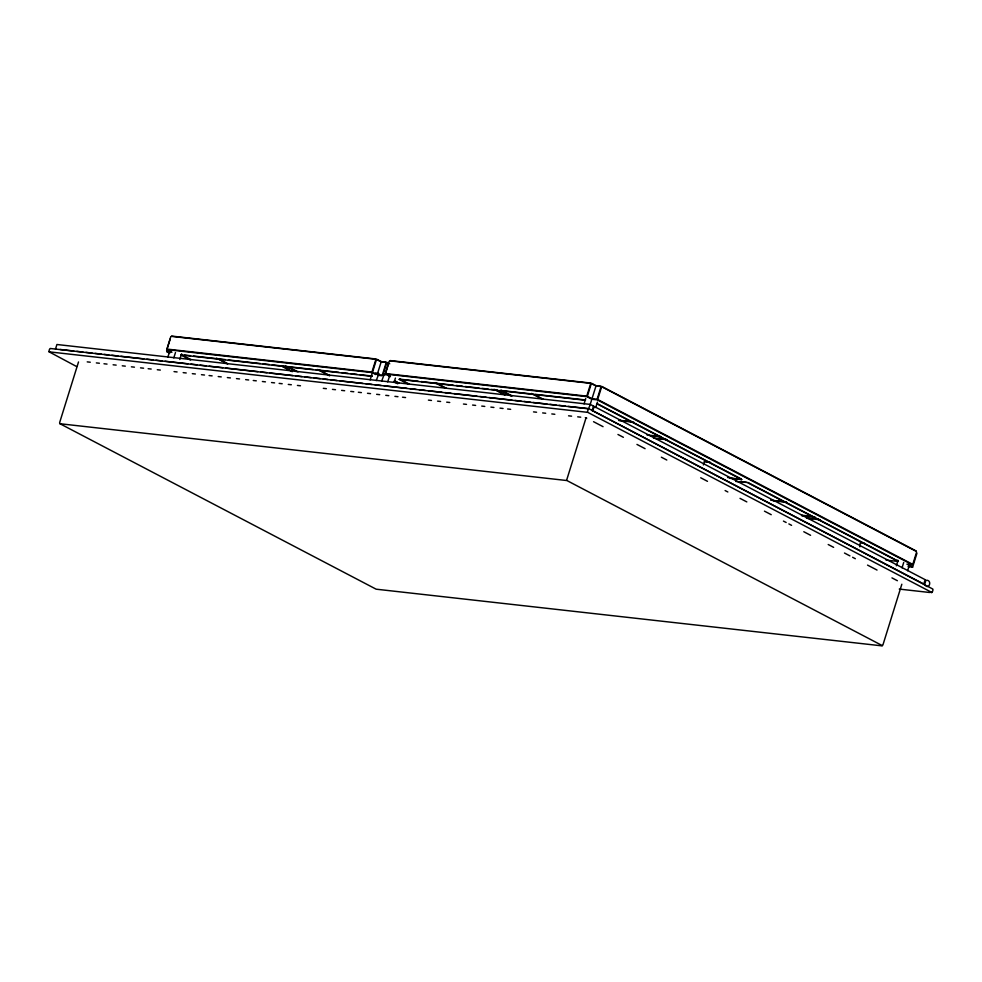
<?xml version="1.0" encoding="UTF-8"?>
<svg xmlns="http://www.w3.org/2000/svg" width="982" height="982" viewBox="0 0 982 982"><rect width="100%" height="100%" fill="white"/><g stroke="black" fill="none" stroke-linecap="round" stroke-linejoin="round"><path stroke-width="1.47" d="M885.997 560.096L898.162 561.458L897.683 560.292M703.394 464.952L704.524 461.368L708.955 461.871M588.414 408.794L50.156 348.475A4.259 4.186 13 0 0 49.112 351.838L586.426 412.207L587.359 412.158L588.414 408.794L589.31 408.942L932.888 589.09A4.259 4.186 13.1 0 1 931.844 592.453L931.194 592.662M78.523 361.953L59.62 422.653L60.074 423.745L565.767 480.419L566.577 480.37L585.996 418.013L586.77 418.148M568.234 406.401L588.549 408.586L590.378 404.461L925.13 579.662L923.694 584.315M592.453 410.942L594.306 406.695M924.627 584.486L925.928 580.276C932.753 579.441 929.095 591.103 924.627 584.486L924.087 584.511M167.05 348.659L170.733 336.838M166.596 350.635L170.267 338.815M167.701 357.239L170.389 350.132M173.802 357.927L175.483 352.538M179.804 359.498L181.486 354.109M372.104 371.527L375.762 359.817M370.128 379.924L372.227 373.185M372.681 371.699L376.327 359.989M377.346 374.105L381.249 361.609L386.245 362.162M376.229 380.611L378.917 373.491M382.44 374.707L386.086 362.996M383.005 374.891L386.65 363.18M381.63 381.212L384.355 373.933L586.512 396.618M385.484 373.135L389.154 361.315M385.018 375.112L388.234 364.752M387.73 381.9L389.829 375.161M394.163 382.121L395.415 378.082M584.057 403.897L585.726 398.508M586.941 395.599L590.587 383.888M587.506 395.771L591.152 384.06M590.157 404.572L596.086 385.68L601.07 386.233M597.265 398.778L600.91 387.068M597.829 398.962L601.487 387.252M595.743 407.505L597.424 402.117M859.839 546.827L860.232 542.862L864.761 543.365M896.37 565.792L898.039 560.403M902.053 567.817L903.722 562.428M901.832 584.229L882.928 644.916L881.848 645.849L376.155 589.188L59.632 423.561M907.638 570.738L909.725 564.012M912.904 563.987L916.574 552.166M908.055 566.626L912.622 567.142L916.93 553.283M735.788 481.45L748.002 482.53L897.634 560.845M589.863 404.375L56.919 344.498L55.483 349.138M190.25 359.878L180.774 354.919L181.842 354.22M400.263 378.696L399.195 379.383L408.672 384.355M171.69 336.102L375.91 358.982M390.112 360.566L590.747 383.054M171.298 336.347L375.517 359.228M389.719 360.824L590.342 383.299M385.852 362.419L381.151 361.892L376.867 359.645M600.677 386.491L595.988 385.963L591.692 383.717M167.321 349.126L371.54 372.018M385.742 373.602L586.364 396.09M167.468 349.666L371.687 372.546M375.455 372.939L378.475 373.418M166.854 351.114L170.377 351.507M378.352 374.805L381.863 375.198M593.177 398.876L596.7 399.269M167.014 351.642L170.745 352.072M378.279 375.32L382.01 375.738M593.103 399.392L596.847 399.809M184.493 355.03L190.545 355.717M193.577 356.049L225.369 359.608M228.389 359.952L260.181 363.512M263.201 363.856L269.264 364.531M272.284 364.874L313.16 369.453M316.192 369.797L338.888 372.338M341.92 372.669L347.972 373.356M351.004 373.688L357.055 374.375M360.087 374.707L372.19 376.069M418.148 381.212L399.895 379.175L409.334 384.109M421.18 381.556L453.132 385.14M456.176 385.472L462.264 386.159M465.296 386.503L478.995 388.037M482.039 388.369L488.115 389.056M491.16 389.4L497.248 390.075M500.292 390.419L532.232 394.003M535.276 394.334L585.481 399.969M180.774 354.919L372.08 376.352M399.195 379.383L585.407 400.251M60.086 349.457L73.785 350.991M76.829 351.335L82.905 352.022M85.95 352.366L92.038 353.041M95.082 353.385L101.171 354.06M104.215 354.404L108.769 354.919M111.813 355.263L117.901 355.938M120.946 356.282L143.765 358.835M146.809 359.179L152.897 359.866M155.942 360.198L162.018 360.885M165.062 361.229L187.881 363.782M190.925 364.126L197.014 364.801M200.058 365.144L206.146 365.832M209.191 366.163L222.877 367.698M225.921 368.041L257.873 371.626M260.917 371.969L266.994 372.644M270.038 372.988L292.857 375.541M295.901 375.885L301.99 376.572M305.034 376.904L311.122 377.591M314.166 377.935L320.242 378.61M323.287 378.954L327.853 379.469M330.897 379.801L336.986 380.488M340.03 380.832L362.849 383.385M365.893 383.729L371.969 384.404M375.014 384.748L381.102 385.435M384.146 385.779L406.965 388.332M410.01 388.676L416.098 389.351M419.142 389.694L425.218 390.382M428.262 390.713L441.961 392.248M445.006 392.591L451.082 393.279M454.126 393.61L476.945 396.176M479.989 396.507L486.078 397.194M489.122 397.538L511.941 400.091M514.985 400.435L521.074 401.11M524.118 401.454L530.194 402.141M533.238 402.485L546.937 404.019M549.981 404.351L556.058 405.038M559.102 405.382L565.19 406.057M619.188 420.271L631.34 421.634M618.685 420.517L633.807 422.211M87.226 361.879L90.27 362.223M96.359 362.91L99.403 363.242M103.982 363.757L107.026 364.101M113.114 364.788L116.158 365.12M122.259 365.807L125.303 366.151M131.392 366.826L134.436 367.17M140.536 367.857L143.581 368.201M148.147 368.704L151.191 369.048M157.292 369.735L160.336 370.079M174.047 371.613L177.091 371.957M183.18 372.632L186.224 372.976M192.325 373.663L195.369 373.995M201.457 374.682L204.501 375.026M209.08 375.541L212.124 375.873M218.213 376.56L221.257 376.904M227.358 377.579L230.402 377.923M236.49 378.61L239.547 378.954M245.635 379.629L248.679 379.973M253.246 380.488L256.302 380.832M262.39 381.507L265.435 381.851M271.523 382.538L274.579 382.87M279.146 383.385L282.19 383.729M288.278 384.416L291.335 384.748M297.423 385.435L300.467 385.779M323.311 388.332L326.368 388.676M332.456 389.363L335.5 389.707M341.589 390.382L344.645 390.726M350.734 391.413L353.778 391.744M358.344 392.26L361.401 392.604M367.489 393.291L370.533 393.622M376.634 394.31L379.678 394.654M385.766 395.329L388.811 395.672M394.911 396.36L397.955 396.703M402.522 397.207L405.566 397.55M428.422 400.116L431.466 400.46M437.555 401.135L440.599 401.478M446.7 402.166L449.744 402.497M463.455 404.044L466.499 404.375M472.588 405.063L475.632 405.406M481.732 406.082L484.777 406.425M490.865 407.113L493.909 407.456M500.01 408.131L503.054 408.475M507.62 408.991L510.665 409.334M533.521 411.888L536.565 412.231M542.653 412.919L545.697 413.25M551.798 413.938L554.842 414.281M568.553 415.816L571.598 416.159M577.686 416.834L580.73 417.178M646.991 434.94L660.591 436.462M650.158 435.812L660.739 437.002M658.431 438.438L665.98 439.285M653.496 438.181L667.097 439.703M704.425 461.65L710.477 462.338M727.601 477.485L741.741 479.584L729.626 478.222M740.391 481.671L746.48 482.358M770.649 500.169L785.846 501.876M773.178 500.759L786.791 502.281M801.484 515.182L812.065 516.36M801.631 515.71L815.232 517.232M808.395 518.165L812.924 518.68M815.944 519.012L818.963 519.355M806.48 518.25L820.08 519.773M910.044 564.22L912.339 564.478M911.947 564.724L906.938 564.171L912.622 567.142M899.267 589.09L929.672 592.49M592.109 410.55L593.459 406.278M924.062 584.192L592.993 410.906M931.844 592.453L587.359 412.158M882.401 645.665L566.577 480.37M585.309 417.694L585.996 418.013M601.843 386.478L916.206 551.012M602.015 386.908L916.378 551.442M591.52 383.287L596.086 385.68M598.038 399.686L912.401 564.22M597.621 400.055L911.971 564.576M587.715 396.495L591.999 398.753M587.285 396.863L591.851 399.257M598.308 404.179L741.287 479.007M596.884 403.762L741.741 479.584M747.903 482.813L897.806 561.262M593.545 421.695L603.046 426.667M617.96 434.474L623.386 437.309M636.95 444.416L645.088 448.676M661.365 457.195L666.79 460.03M700.706 477.78L707.482 481.327M725.121 490.558L727.834 491.982M740.035 498.365L746.823 501.912M764.45 511.143L771.238 514.691M783.44 521.086L786.152 522.498M788.865 523.922L791.578 525.345M803.792 531.728L810.58 535.288M828.207 544.507L833.632 547.355M844.483 553.026L849.909 555.873M852.622 557.285L855.334 558.709M867.548 565.104L877.036 570.063M891.963 577.882L897.388 580.718M533.864 394.383L543.365 399.343M531.458 393.451L542.26 399.109M501.164 390.247L511.941 395.881M500.746 390.603L511.524 396.249M495.272 389.584L504.699 394.518M494.093 389.302L504.871 394.948M435.542 382.624L446.258 388.234M434.989 382.673L445.816 388.344M387.018 362.407L389.731 363.819M376.683 359.216L381.249 361.609M385.68 373.86L388.897 375.554M385.852 374.289L390.419 376.683M394.703 380.807L398.778 382.931M394.887 381.237L398.95 383.361M394.052 381.286L398.115 383.422M393.635 381.654L397.698 383.778M372.878 372.423L376.106 374.117M372.46 372.792L375.885 374.584M318.585 369.698L329.436 375.382M317.53 369.49L329.682 375.848M288.585 366.973L298.012 371.92M285.467 365.93L296.245 371.577M281.343 365.611L289.42 369.846M281.515 366.041L292.292 371.687M218.458 358.86L227.836 363.757M216.568 358.197L227.394 363.868M181.461 354.698L190.913 359.633M167.259 349.383L170.475 351.077M167.431 349.813L171.997 352.207M166.805 351.372L169.505 352.784M166.977 351.789L169.69 353.213M76.67 366.581L49.112 351.838"/></g></svg>
